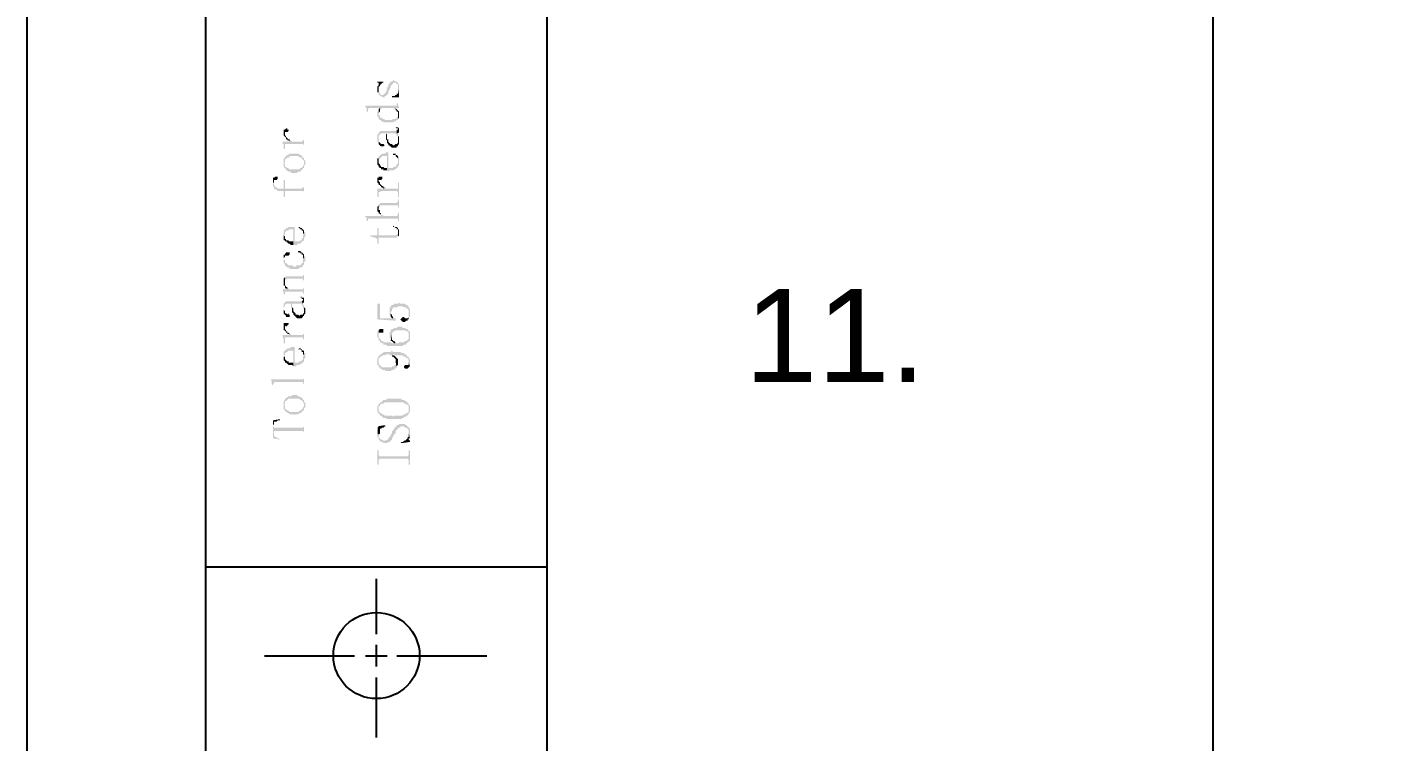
# Model space of a CAD drawing. Header units: inches. Extents: x 3613 to 8393, y -2205 to -794.
# Drawn here: x 7973.3 to 8023.9, y -1066.9 to -1040.1 of the extents above; entities that cross this region are included whole.
import ezdxf

# ---------------------------------------------------------------- set-up
doc = ezdxf.new("R2010")
doc.units = ezdxf.units.IN
doc.header["$MEASUREMENT"] = 0
doc.styles.get("Standard").update_dxf_attribs({"font": 'arial.ttf'})

msp = doc.modelspace()

# ---------------------------------------------------------------- hatches: boundary and pattern name
at = {"transparency": 33554559}
for points in [[(7986.446, -1042.125), (7986.446, -1042.17), (7986.491, -1042.17), (7986.491, -1042.577), (7986.491, -1042.396), (7986.491, -1042.306), (7986.536, -1042.306), (7986.536, -1042.261), (7986.582, -1042.215), (7986.582, -1042.215), (7986.627, -1042.17), (7986.672, -1042.17), (7986.672, -1042.125)], [(7986.446, -1042.396), (7986.446, -1042.531), (7986.491, -1042.531), (7986.491, -1042.577), (7986.491, -1042.215), (7986.491, -1042.261), (7986.446, -1042.306)], [(7986.491, -1042.577), (7986.491, -1042.622), (7986.536, -1042.622), (7986.536, -1042.667), (7986.582, -1042.667), (7986.627, -1042.712), (7986.717, -1042.712), (7986.717, -1042.667), (7986.762, -1042.667), (7986.807, -1042.622), (7986.807, -1042.622), (7986.852, -1042.577), (7986.852, -1042.486), (7986.898, -1042.441), (7986.898, -1042.396), (7986.943, -1042.351), (7986.943, -1042.261), (7986.988, -1042.261), (7986.988, -1042.215), (7987.033, -1042.215), (7987.033, -1042.17), (7987.123, -1042.17), (7987.168, -1042.215), (7987.213, -1042.215), (7987.213, -1042.261), (7987.213, -1042.396), (7987.259, -1042.622), (7987.259, -1042.577), (7987.259, -1042.486), (7987.259, -1042.306), (7987.259, -1042.215), (7987.213, -1042.215), (7987.213, -1042.17), (7987.213, -1042.17), (7987.168, -1042.125), (7987.123, -1042.125), (7987.078, -1042.08), (7987.033, -1042.08), (7986.988, -1042.125), (7986.943, -1042.125), (7986.898, -1042.17), (7986.898, -1042.215), (7986.852, -1042.215), (7986.852, -1042.306), (7986.807, -1042.351), (7986.807, -1042.441), (7986.762, -1042.486), (7986.762, -1042.531), (7986.717, -1042.577), (7986.717, -1042.577), (7986.672, -1042.622), (7986.582, -1042.622), (7986.536, -1042.577), (7986.536, -1042.531), (7986.491, -1042.531), (7986.491, -1042.396)], [(7986.988, -1042.667), (7986.988, -1042.712), (7987.259, -1042.712), (7987.259, -1042.667), (7987.259, -1042.622), (7987.259, -1042.622), (7987.213, -1042.396), (7987.213, -1042.486), (7987.213, -1042.577), (7987.168, -1042.577), (7987.168, -1042.622), (7987.123, -1042.622), (7987.078, -1042.667), (7987.033, -1042.667)], [(7985.995, -1043.028), (7985.995, -1043.073), (7986.04, -1043.118), (7986.04, -1043.254), (7986.085, -1043.254), (7986.085, -1043.163), (7986.085, -1043.163), (7986.13, -1043.118), (7986.536, -1043.118), (7986.536, -1043.163), (7986.582, -1043.163), (7986.627, -1043.118), (7987.033, -1043.118), (7987.078, -1043.163), (7987.123, -1043.163), (7987.123, -1043.118), (7987.259, -1043.118), (7987.259, -1043.073), (7987.213, -1043.028), (7987.213, -1042.938), (7987.168, -1042.938), (7987.168, -1042.983), (7987.168, -1043.028), (7987.123, -1043.028)], [(7986.446, -1043.344), (7986.446, -1043.434), (7986.491, -1043.479), (7986.491, -1043.524), (7986.536, -1043.569), (7986.582, -1043.569), (7986.582, -1043.615), (7986.627, -1043.615), (7986.672, -1043.66), (7987.033, -1043.66), (7987.078, -1043.615), (7987.123, -1043.615), (7987.168, -1043.569), (7987.213, -1043.569), (7987.213, -1043.344), (7987.213, -1043.434), (7987.168, -1043.479), (7987.168, -1043.479), (7987.123, -1043.524), (7987.033, -1043.524), (7986.988, -1043.569), (7986.717, -1043.569), (7986.717, -1043.524), (7986.627, -1043.524), (7986.627, -1043.479), (7986.536, -1043.479), (7986.536, -1043.389), (7986.491, -1043.389), (7986.491, -1043.208), (7986.491, -1043.254), (7986.446, -1043.254), (7986.446, -1043.299)], [(7986.491, -1043.208), (7986.491, -1043.344), (7986.491, -1043.299), (7986.536, -1043.254), (7986.536, -1043.208), (7986.536, -1043.118), (7986.536, -1043.118), (7986.491, -1043.163)], [(7987.123, -1043.163), (7987.123, -1043.208), (7987.168, -1043.208), (7987.168, -1043.254), (7987.213, -1043.254), (7987.213, -1043.524), (7987.259, -1043.479), (7987.259, -1043.344), (7987.259, -1043.299), (7987.259, -1043.254), (7987.213, -1043.208), (7987.213, -1043.208), (7987.168, -1043.163), (7987.168, -1043.163), (7987.123, -1043.118)], [(7982.926, -1044.066), (7982.926, -1044.156), (7982.926, -1044.156), (7982.971, -1044.201), (7982.971, -1044.066), (7982.971, -1044.021), (7983.061, -1044.021), (7983.106, -1043.976), (7983.106, -1043.931), (7983.061, -1043.931), (7983.061, -1043.885), (7983.016, -1043.885), (7982.971, -1043.931), (7982.926, -1043.931), (7982.926, -1044.021)], [(7987.078, -1043.84), (7987.123, -1043.84), (7987.168, -1043.885), (7987.213, -1043.885), (7987.213, -1044.066), (7987.259, -1044.021), (7987.259, -1043.931), (7987.259, -1043.885), (7987.213, -1043.84), (7987.123, -1043.84)], [(7987.168, -1043.976), (7987.168, -1044.066), (7987.213, -1044.066), (7987.213, -1043.931), (7987.168, -1043.931)], [(7982.881, -1044.382), (7982.881, -1044.472), (7982.926, -1044.472), (7982.926, -1044.562), (7982.926, -1044.653), (7982.971, -1044.653), (7982.971, -1044.517), (7982.971, -1044.472), (7983.648, -1044.472), (7983.693, -1044.517), (7983.693, -1044.653), (7983.693, -1044.156), (7983.693, -1044.292), (7983.693, -1044.292), (7983.648, -1044.337), (7983.648, -1044.337), (7983.603, -1044.382), (7983.242, -1044.382), (7983.197, -1044.337), (7983.152, -1044.337), (7983.152, -1044.382)], [(7982.971, -1044.201), (7982.971, -1044.201), (7983.016, -1044.246), (7983.016, -1044.292), (7983.061, -1044.292), (7983.061, -1044.337), (7983.106, -1044.337), (7983.152, -1044.382), (7983.152, -1044.292), (7983.106, -1044.292), (7983.061, -1044.246), (7983.061, -1044.246), (7983.016, -1044.201), (7983.016, -1044.156), (7982.971, -1044.156), (7982.971, -1044.066)], [(7986.446, -1044.246), (7986.446, -1044.292), (7986.446, -1044.382), (7986.491, -1044.427), (7986.491, -1044.472), (7986.491, -1044.246), (7986.491, -1044.156), (7986.536, -1044.111), (7986.536, -1044.111), (7986.582, -1044.066), (7986.762, -1044.066), (7986.762, -1044.292), (7986.762, -1044.066), (7987.123, -1044.066), (7987.168, -1044.111), (7987.168, -1044.156), (7987.168, -1044.156), (7987.213, -1044.201), (7987.213, -1044.246), (7987.213, -1044.337), (7987.213, -1044.156), (7987.213, -1044.111), (7987.168, -1044.066), (7987.168, -1043.976), (7986.536, -1043.976), (7986.536, -1044.021), (7986.491, -1044.021), (7986.491, -1044.111), (7986.446, -1044.111), (7986.446, -1044.201)], [(7986.491, -1044.472), (7986.491, -1044.472), (7986.536, -1044.517), (7986.536, -1044.517), (7986.582, -1044.562), (7986.672, -1044.562), (7986.717, -1044.517), (7986.672, -1044.472), (7986.582, -1044.472), (7986.536, -1044.427), (7986.536, -1044.427), (7986.491, -1044.382), (7986.491, -1044.246)], [(7986.762, -1044.292), (7986.807, -1044.337), (7986.807, -1044.427), (7986.807, -1044.427), (7986.852, -1044.472), (7986.852, -1044.517), (7986.898, -1044.517), (7986.898, -1044.562), (7986.943, -1044.562), (7986.988, -1044.607), (7987.168, -1044.607), (7987.168, -1044.562), (7987.213, -1044.562), (7987.213, -1044.517), (7987.259, -1044.472), (7987.259, -1044.337), (7987.259, -1044.246), (7987.259, -1044.201), (7987.259, -1044.201), (7987.213, -1044.156), (7987.213, -1044.427), (7987.213, -1044.427), (7987.168, -1044.472), (7987.123, -1044.472), (7987.078, -1044.517), (7987.033, -1044.517), (7986.988, -1044.472), (7986.943, -1044.472), (7986.898, -1044.427), (7986.898, -1044.427), (7986.852, -1044.382), (7986.852, -1044.292), (7986.807, -1044.292), (7986.807, -1044.111), (7986.762, -1044.066)], [(7982.926, -1045.014), (7982.926, -1045.194), (7982.926, -1045.194), (7982.971, -1045.149), (7982.971, -1045.104), (7982.971, -1045.059), (7983.016, -1045.014), (7983.061, -1045.014), (7983.061, -1044.969), (7983.152, -1044.969), (7983.152, -1044.923), (7983.468, -1044.923), (7983.513, -1044.969), (7983.603, -1044.969), (7983.603, -1045.014), (7983.603, -1045.014), (7983.648, -1045.059), (7983.648, -1045.059), (7983.693, -1045.104), (7983.693, -1045.375), (7983.693, -1045.284), (7983.738, -1045.239), (7983.738, -1045.149), (7983.738, -1045.104), (7983.693, -1045.059), (7983.693, -1045.014), (7983.693, -1045.014), (7983.648, -1044.969), (7983.648, -1044.969), (7983.603, -1044.923), (7983.603, -1044.878), (7983.513, -1044.878), (7983.513, -1044.833), (7983.106, -1044.833), (7983.106, -1044.878), (7983.061, -1044.878), (7983.016, -1044.923), (7983.016, -1044.923), (7982.971, -1044.969), (7982.971, -1044.969)], [(7986.491, -1045.014), (7986.491, -1045.104), (7986.491, -1045.059), (7986.491, -1045.059), (7986.536, -1045.014), (7986.536, -1045.014), (7986.582, -1044.969), (7986.582, -1044.969), (7986.627, -1044.923), (7986.807, -1044.923), (7986.807, -1045.465), (7986.852, -1045.51), (7986.852, -1045.51), (7986.898, -1045.465), (7987.078, -1045.465), (7987.078, -1045.42), (7987.123, -1045.42), (7987.168, -1045.375), (7987.168, -1045.375), (7987.213, -1045.33), (7987.213, -1045.284), (7987.259, -1045.284), (7987.259, -1045.104), (7987.259, -1045.014), (7987.259, -1044.969), (7987.213, -1044.923), (7987.213, -1045.104), (7987.213, -1045.194), (7987.213, -1045.194), (7987.168, -1045.239), (7987.168, -1045.284), (7987.123, -1045.284), (7987.123, -1045.33), (7987.033, -1045.33), (7987.033, -1045.375), (7986.852, -1045.375), (7986.852, -1044.788), (7986.762, -1044.788), (7986.717, -1044.833), (7986.627, -1044.833), (7986.582, -1044.878), (7986.536, -1044.878), (7986.536, -1044.923), (7986.491, -1044.923), (7986.491, -1044.969)], [(7987.033, -1044.833), (7987.033, -1044.878), (7987.123, -1044.878), (7987.123, -1044.923), (7987.168, -1044.969), (7987.168, -1044.969), (7987.213, -1045.014), (7987.213, -1045.104), (7987.213, -1044.923), (7987.213, -1044.923), (7987.168, -1044.878), (7987.123, -1044.878), (7987.123, -1044.833)], [(7982.926, -1045.194), (7982.926, -1045.33), (7982.926, -1045.33), (7982.971, -1045.375), (7982.971, -1045.375), (7983.016, -1045.42), (7983.016, -1045.465), (7983.061, -1045.465), (7983.106, -1045.51), (7983.197, -1045.51), (7983.197, -1045.555), (7983.422, -1045.555), (7983.468, -1045.51), (7983.558, -1045.51), (7983.558, -1045.465), (7983.603, -1045.465), (7983.603, -1045.42), (7983.648, -1045.42), (7983.648, -1045.375), (7983.693, -1045.375), (7983.693, -1045.194), (7983.693, -1045.239), (7983.648, -1045.284), (7983.648, -1045.33), (7983.603, -1045.33), (7983.603, -1045.375), (7983.558, -1045.375), (7983.513, -1045.42), (7983.106, -1045.42), (7983.106, -1045.375), (7983.061, -1045.375), (7983.016, -1045.33), (7982.971, -1045.33), (7982.971, -1045.194), (7982.926, -1045.194), (7982.926, -1045.014), (7982.926, -1045.059), (7982.926, -1045.149)], [(7986.446, -1045.149), (7986.446, -1045.239), (7986.491, -1045.284), (7986.491, -1045.33), (7986.536, -1045.375), (7986.582, -1045.375), (7986.582, -1045.42), (7986.672, -1045.42), (7986.672, -1045.465), (7986.807, -1045.465), (7986.807, -1045.375), (7986.717, -1045.375), (7986.672, -1045.33), (7986.582, -1045.33), (7986.582, -1045.284), (7986.536, -1045.284), (7986.536, -1045.239), (7986.536, -1045.239), (7986.491, -1045.194), (7986.491, -1045.014), (7986.446, -1045.014), (7986.446, -1045.104)], [(7982.52, -1045.736), (7982.52, -1045.916), (7982.565, -1045.916), (7982.565, -1045.826), (7982.655, -1045.826), (7982.7, -1045.781), (7982.7, -1045.691), (7982.61, -1045.691), (7982.565, -1045.736)], [(7982.52, -1045.916), (7982.52, -1046.052), (7982.52, -1046.052), (7982.565, -1046.097), (7982.565, -1046.142), (7982.61, -1046.142), (7982.61, -1046.187), (7982.655, -1046.187), (7982.7, -1046.232), (7982.926, -1046.232), (7982.926, -1046.458), (7982.971, -1046.458), (7982.971, -1046.232), (7983.648, -1046.232), (7983.693, -1046.277), (7983.693, -1046.413), (7983.693, -1045.871), (7983.693, -1046.097), (7983.648, -1046.097), (7983.603, -1046.142), (7982.971, -1046.142), (7982.971, -1045.826), (7982.926, -1045.826), (7982.926, -1046.142), (7982.7, -1046.142), (7982.655, -1046.097), (7982.61, -1046.097), (7982.61, -1046.052), (7982.565, -1046.052), (7982.565, -1045.961), (7982.52, -1045.916), (7982.52, -1045.736), (7982.52, -1045.826), (7982.52, -1045.871)], [(7986.446, -1045.826), (7986.446, -1045.916), (7986.446, -1045.916), (7986.491, -1045.961), (7986.491, -1046.007), (7986.491, -1045.826), (7986.582, -1045.826), (7986.627, -1045.781), (7986.627, -1045.736), (7986.627, -1045.691), (7986.491, -1045.691), (7986.491, -1045.736), (7986.446, -1045.736), (7986.446, -1045.781)], [(7986.446, -1046.142), (7986.446, -1046.187), (7986.446, -1046.277), (7986.446, -1046.458), (7986.491, -1046.458), (7986.491, -1046.277), (7986.536, -1046.277), (7986.582, -1046.232), (7987.168, -1046.232), (7987.213, -1046.277), (7987.213, -1046.458), (7987.259, -1046.458), (7987.259, -1045.916), (7987.213, -1045.916), (7987.213, -1046.097), (7987.213, -1046.142), (7986.762, -1046.142), (7986.717, -1046.097), (7986.672, -1046.142)], [(7986.491, -1046.007), (7986.536, -1046.007), (7986.536, -1046.052), (7986.582, -1046.052), (7986.582, -1046.097), (7986.627, -1046.097), (7986.672, -1046.142), (7986.672, -1046.142), (7986.717, -1046.097), (7986.672, -1046.097), (7986.672, -1046.052), (7986.627, -1046.052), (7986.582, -1046.007), (7986.582, -1046.007), (7986.536, -1045.961), (7986.536, -1045.916), (7986.491, -1045.871), (7986.491, -1045.871)], [(7986.446, -1046.909), (7986.446, -1046.999), (7986.491, -1047.045), (7986.491, -1047.09), (7986.536, -1047.09), (7986.582, -1047.135), (7986.582, -1047.18), (7986.582, -1047.09), (7986.536, -1047.045), (7986.536, -1046.954), (7986.491, -1046.954), (7986.491, -1046.729), (7986.491, -1046.774), (7986.446, -1046.819), (7986.446, -1046.864)], [(7986.491, -1046.729), (7986.491, -1046.909), (7986.491, -1046.864), (7986.536, -1046.819), (7986.536, -1046.774), (7987.213, -1046.774), (7987.213, -1046.864), (7987.259, -1046.864), (7987.259, -1046.548), (7987.213, -1046.548), (7987.213, -1046.638), (7987.213, -1046.638), (7987.168, -1046.684), (7986.536, -1046.684), (7986.536, -1046.729)], [(7985.995, -1047.18), (7985.995, -1047.225), (7986.04, -1047.225), (7986.04, -1047.27), (7986.04, -1047.361), (7986.085, -1047.361), (7986.085, -1047.315), (7986.085, -1047.27), (7987.213, -1047.27), (7987.213, -1047.361), (7987.259, -1047.361), (7987.259, -1047.045), (7987.213, -1047.045), (7987.213, -1047.135), (7987.213, -1047.135), (7987.168, -1047.18), (7986.672, -1047.18), (7986.627, -1047.135), (7986.582, -1047.135), (7986.582, -1047.18)], [(7982.926, -1047.767), (7982.926, -1047.902), (7982.926, -1047.902), (7982.971, -1047.857), (7982.971, -1047.767), (7983.016, -1047.767), (7983.016, -1047.722), (7983.106, -1047.722), (7983.106, -1047.676), (7983.287, -1047.676), (7983.287, -1048.263), (7983.422, -1048.263), (7983.468, -1048.218), (7983.558, -1048.218), (7983.558, -1048.173), (7983.603, -1048.173), (7983.603, -1048.128), (7983.648, -1048.128), (7983.693, -1048.083), (7983.693, -1048.038), (7983.693, -1047.992), (7983.738, -1047.947), (7983.738, -1047.902), (7983.738, -1047.812), (7983.738, -1047.812), (7983.693, -1047.767), (7983.693, -1047.722), (7983.693, -1047.857), (7983.693, -1047.857), (7983.648, -1047.902), (7983.648, -1047.992), (7983.648, -1047.992), (7983.603, -1048.038), (7983.603, -1048.083), (7983.558, -1048.083), (7983.513, -1048.128), (7983.332, -1048.128), (7983.332, -1047.586), (7983.106, -1047.586), (7983.061, -1047.631), (7983.016, -1047.631), (7983.016, -1047.676), (7982.971, -1047.676), (7982.926, -1047.722)], [(7982.926, -1047.902), (7982.926, -1047.947), (7982.926, -1048.083), (7982.971, -1048.083), (7982.971, -1048.128), (7983.016, -1048.128), (7983.061, -1048.173), (7983.061, -1048.173), (7983.106, -1048.218), (7983.152, -1048.218), (7983.197, -1048.263), (7983.287, -1048.263), (7983.287, -1048.128), (7983.106, -1048.128), (7983.106, -1048.083), (7983.016, -1048.083), (7983.016, -1048.038), (7982.971, -1048.038), (7982.971, -1047.947), (7982.971, -1047.947), (7982.926, -1047.902), (7982.926, -1047.767), (7982.926, -1047.812), (7982.926, -1047.857)], [(7983.468, -1047.631), (7983.513, -1047.631), (7983.558, -1047.676), (7983.603, -1047.676), (7983.603, -1047.722), (7983.648, -1047.722), (7983.648, -1047.812), (7983.648, -1047.812), (7983.693, -1047.857), (7983.693, -1047.722), (7983.648, -1047.676), (7983.603, -1047.631), (7983.558, -1047.631), (7983.513, -1047.586), (7983.513, -1047.586)], [(7986.175, -1047.902), (7986.175, -1047.947), (7986.266, -1047.947), (7986.311, -1047.992), (7986.401, -1047.992), (7986.401, -1048.038), (7986.446, -1048.038), (7986.446, -1048.218), (7986.491, -1048.218), (7986.491, -1047.992), (7987.168, -1047.992), (7987.168, -1047.947), (7987.213, -1047.947), (7987.213, -1047.767), (7987.213, -1047.857), (7987.168, -1047.857), (7987.168, -1047.902), (7986.491, -1047.902), (7986.491, -1047.631), (7986.446, -1047.631), (7986.446, -1047.902)], [(7987.033, -1047.586), (7987.078, -1047.586), (7987.123, -1047.631), (7987.168, -1047.631), (7987.168, -1047.676), (7987.213, -1047.676), (7987.213, -1047.947), (7987.259, -1047.902), (7987.259, -1047.812), (7987.259, -1047.767), (7987.259, -1047.676), (7987.213, -1047.676), (7987.213, -1047.631), (7987.213, -1047.631), (7987.168, -1047.586), (7987.078, -1047.586), (7987.033, -1047.541)], [(7983.468, -1048.534), (7983.513, -1048.534), (7983.558, -1048.579), (7983.603, -1048.579), (7983.603, -1048.624), (7983.648, -1048.624), (7983.648, -1048.76), (7983.693, -1048.76), (7983.693, -1048.624), (7983.648, -1048.579), (7983.648, -1048.579), (7983.603, -1048.534), (7983.558, -1048.534), (7983.558, -1048.489), (7983.468, -1048.489)], [(7982.926, -1048.805), (7982.926, -1048.94), (7982.926, -1048.76), (7982.971, -1048.715), (7982.971, -1048.669), (7983.106, -1048.669), (7983.152, -1048.624), (7983.152, -1048.579), (7983.152, -1048.534), (7983.016, -1048.534), (7983.016, -1048.579), (7982.971, -1048.579), (7982.971, -1048.624), (7982.926, -1048.624), (7982.926, -1048.76)], [(7982.926, -1048.94), (7982.971, -1048.985), (7982.971, -1049.03), (7982.971, -1049.03), (7983.016, -1049.076), (7983.061, -1049.076), (7983.061, -1049.121), (7983.152, -1049.121), (7983.152, -1049.166), (7983.468, -1049.166), (7983.513, -1049.121), (7983.558, -1049.121), (7983.603, -1049.076), (7983.648, -1049.076), (7983.648, -1049.03), (7983.693, -1048.985), (7983.693, -1048.895), (7983.738, -1048.895), (7983.738, -1048.76), (7983.738, -1048.715), (7983.693, -1048.669), (7983.693, -1048.624), (7983.693, -1048.76), (7983.693, -1048.76), (7983.648, -1048.805), (7983.648, -1048.94), (7983.603, -1048.94), (7983.603, -1048.985), (7983.558, -1048.985), (7983.558, -1049.03), (7983.422, -1049.03), (7983.377, -1049.076), (7983.287, -1049.076), (7983.242, -1049.03), (7983.106, -1049.03), (7983.061, -1048.985), (7983.061, -1048.985), (7983.016, -1048.94), (7982.971, -1048.94), (7982.971, -1048.85), (7982.971, -1048.85), (7982.926, -1048.805)], [(7982.926, -1049.662), (7982.926, -1049.753), (7982.926, -1049.798), (7982.971, -1049.798), (7982.971, -1049.888), (7983.016, -1049.888), (7983.061, -1049.933), (7983.061, -1049.843), (7983.016, -1049.843), (7983.016, -1049.798), (7982.971, -1049.798), (7982.971, -1049.482), (7982.926, -1049.527), (7982.926, -1049.572), (7982.926, -1049.617)], [(7982.971, -1049.482), (7982.971, -1049.662), (7982.971, -1049.572), (7983.016, -1049.572), (7983.061, -1049.527), (7983.648, -1049.527), (7983.648, -1049.572), (7983.693, -1049.617), (7983.693, -1049.346), (7983.693, -1049.391), (7983.648, -1049.391), (7983.648, -1049.437), (7983.016, -1049.437), (7982.971, -1049.482)], [(7982.881, -1049.933), (7982.881, -1049.978), (7982.926, -1050.023), (7982.926, -1050.114), (7982.971, -1050.114), (7982.971, -1050.023), (7983.648, -1050.023), (7983.648, -1050.068), (7983.693, -1050.114), (7983.693, -1049.843), (7983.693, -1049.888), (7983.648, -1049.888), (7983.648, -1049.933), (7983.106, -1049.933), (7983.106, -1049.888), (7983.061, -1049.888), (7983.061, -1049.933)], [(7982.926, -1050.655), (7982.926, -1050.7), (7982.926, -1050.836), (7982.926, -1050.61), (7982.971, -1050.565), (7982.971, -1050.52), (7982.971, -1050.52), (7983.016, -1050.475), (7983.197, -1050.475), (7983.197, -1050.61), (7983.242, -1050.655), (7983.242, -1050.7), (7983.242, -1050.475), (7983.603, -1050.475), (7983.603, -1050.52), (7983.648, -1050.565), (7983.648, -1050.655), (7983.693, -1050.655), (7983.693, -1050.745), (7983.693, -1050.52), (7983.648, -1050.52), (7983.648, -1050.475), (7983.603, -1050.384), (7983.016, -1050.384), (7982.971, -1050.43), (7982.971, -1050.43), (7982.926, -1050.475), (7982.926, -1050.52), (7982.926, -1050.61)], [(7983.242, -1050.7), (7983.242, -1050.791), (7983.287, -1050.836), (7983.287, -1050.881), (7983.287, -1050.881), (7983.332, -1050.926), (7983.332, -1050.926), (7983.377, -1050.971), (7983.377, -1050.971), (7983.422, -1051.016), (7983.603, -1051.016), (7983.648, -1050.971), (7983.648, -1050.926), (7983.693, -1050.926), (7983.693, -1050.881), (7983.693, -1050.881), (7983.738, -1050.836), (7983.738, -1050.745), (7983.738, -1050.655), (7983.693, -1050.61), (7983.693, -1050.565), (7983.693, -1050.836), (7983.648, -1050.836), (7983.648, -1050.881), (7983.558, -1050.881), (7983.513, -1050.926), (7983.468, -1050.881), (7983.377, -1050.881), (7983.377, -1050.836), (7983.332, -1050.791), (7983.332, -1050.791), (7983.287, -1050.745), (7983.287, -1050.7), (7983.287, -1050.655), (7983.242, -1050.61), (7983.242, -1050.475)], [(7983.558, -1050.204), (7983.558, -1050.249), (7983.603, -1050.249), (7983.603, -1050.294), (7983.648, -1050.294), (7983.648, -1050.43), (7983.693, -1050.43), (7983.693, -1050.294), (7983.693, -1050.249), (7983.603, -1050.249), (7983.603, -1050.204)], [(7983.603, -1050.384), (7983.648, -1050.475), (7983.648, -1050.339), (7983.648, -1050.339)], [(7986.446, -1050.475), (7986.446, -1051.061), (7987.123, -1051.107), (7987.123, -1051.016), (7987.078, -1051.016), (7987.033, -1050.971), (7987.033, -1051.016), (7986.536, -1051.016), (7986.536, -1050.475)], [(7986.898, -1050.745), (7986.898, -1050.881), (7986.898, -1050.881), (7986.943, -1050.926), (7986.943, -1050.971), (7986.943, -1050.791), (7986.943, -1050.791), (7986.988, -1050.745), (7986.988, -1050.655), (7987.033, -1050.655), (7987.033, -1050.61), (7987.168, -1050.61), (7987.213, -1050.565), (7987.394, -1050.565), (7987.439, -1050.61), (7987.529, -1050.61), (7987.529, -1050.655), (7987.575, -1050.655), (7987.62, -1050.7), (7987.62, -1050.971), (7987.665, -1050.971), (7987.665, -1050.836), (7987.665, -1050.655), (7987.665, -1050.655), (7987.62, -1050.61), (7987.62, -1050.565), (7987.575, -1050.565), (7987.575, -1050.52), (7987.529, -1050.52), (7987.484, -1050.475), (7987.304, -1050.475), (7987.259, -1050.43), (7987.259, -1050.43), (7987.213, -1050.475), (7987.078, -1050.475), (7987.033, -1050.52), (7986.988, -1050.52), (7986.943, -1050.565), (7986.943, -1050.61), (7986.898, -1050.61), (7986.898, -1050.7), (7986.898, -1050.7)], [(7982.926, -1050.836), (7982.971, -1050.881), (7982.971, -1050.881), (7983.016, -1050.926), (7983.016, -1050.971), (7983.152, -1050.971), (7983.152, -1050.881), (7983.106, -1050.881), (7983.106, -1050.836), (7983.061, -1050.881), (7983.061, -1050.881), (7983.016, -1050.836), (7982.971, -1050.836), (7982.971, -1050.791), (7982.971, -1050.745), (7982.926, -1050.7), (7982.926, -1050.655)], [(7986.943, -1050.971), (7986.943, -1050.971), (7986.988, -1051.016), (7987.033, -1051.016), (7987.033, -1050.971), (7987.033, -1050.971), (7986.988, -1050.926), (7986.988, -1050.881), (7986.988, -1050.881), (7986.943, -1050.836), (7986.943, -1050.791)], [(7987.304, -1051.061), (7987.304, -1051.061), (7987.349, -1051.107), (7987.349, -1051.107), (7987.394, -1051.152), (7987.484, -1051.152), (7987.529, -1051.107), (7987.575, -1051.107), (7987.575, -1051.061), (7987.62, -1051.061), (7987.62, -1050.836), (7987.62, -1050.971), (7987.62, -1050.971), (7987.575, -1051.016), (7987.484, -1051.016), (7987.439, -1050.971), (7987.394, -1050.971), (7987.349, -1051.016), (7987.349, -1051.016)], [(7982.881, -1051.648), (7982.881, -1051.738), (7982.926, -1051.783), (7982.926, -1051.874), (7982.926, -1051.964), (7982.971, -1051.964), (7982.971, -1051.738), (7983.648, -1051.738), (7983.648, -1051.783), (7983.693, -1051.829), (7983.693, -1051.964), (7983.693, -1051.422), (7983.693, -1051.603), (7983.648, -1051.603), (7983.648, -1051.648), (7983.197, -1051.648), (7983.152, -1051.603), (7983.152, -1051.648)], [(7982.926, -1051.332), (7982.926, -1051.468), (7982.971, -1051.468), (7982.971, -1051.332), (7982.971, -1051.332), (7983.016, -1051.287), (7983.016, -1051.332), (7983.061, -1051.287), (7983.061, -1051.287), (7983.106, -1051.242), (7983.106, -1051.197), (7982.926, -1051.197), (7982.926, -1051.287)], [(7982.971, -1051.468), (7982.971, -1051.513), (7983.016, -1051.513), (7983.016, -1051.558), (7983.061, -1051.558), (7983.061, -1051.603), (7983.106, -1051.603), (7983.152, -1051.648), (7983.152, -1051.603), (7983.152, -1051.603), (7983.106, -1051.558), (7983.061, -1051.558), (7983.061, -1051.513), (7983.016, -1051.513), (7983.016, -1051.468), (7983.016, -1051.468), (7982.971, -1051.422), (7982.971, -1051.377), (7982.971, -1051.377)], [(7986.446, -1051.648), (7986.446, -1051.738), (7986.446, -1051.738), (7986.491, -1051.783), (7986.491, -1051.829), (7986.491, -1051.829), (7986.536, -1051.874), (7986.536, -1051.919), (7986.582, -1051.919), (7986.627, -1051.964), (7986.672, -1051.964), (7986.672, -1052.009), (7986.762, -1052.009), (7986.807, -1052.054), (7987.394, -1052.054), (7987.439, -1052.009), (7987.529, -1052.009), (7987.529, -1051.964), (7987.529, -1051.964), (7987.575, -1051.919), (7987.62, -1051.919), (7987.62, -1051.874), (7987.665, -1051.874), (7987.62, -1051.693), (7987.62, -1051.783), (7987.62, -1051.783), (7987.575, -1051.829), (7987.575, -1051.829), (7987.529, -1051.874), (7987.484, -1051.874), (7987.439, -1051.919), (7987.259, -1051.919), (7987.213, -1051.964), (7987.168, -1051.964), (7987.123, -1051.919), (7987.123, -1051.919), (7987.078, -1051.964), (7986.988, -1051.964), (7986.943, -1051.919), (7986.672, -1051.919), (7986.672, -1051.874), (7986.582, -1051.874), (7986.582, -1051.829), (7986.536, -1051.783), (7986.536, -1051.783), (7986.491, -1051.738), (7986.491, -1051.693), (7986.491, -1051.513), (7986.446, -1051.513), (7986.446, -1051.603)], [(7986.491, -1051.513), (7986.491, -1051.648), (7986.491, -1051.558), (7986.672, -1051.558), (7986.672, -1051.468), (7986.672, -1051.422), (7986.536, -1051.422), (7986.491, -1051.468)], [(7986.898, -1051.648), (7986.898, -1051.738), (7986.898, -1051.738), (7986.943, -1051.783), (7986.943, -1051.829), (7986.943, -1051.874), (7986.988, -1051.648), (7986.988, -1051.558), (7987.033, -1051.558), (7987.033, -1051.513), (7987.078, -1051.513), (7987.123, -1051.468), (7987.484, -1051.468), (7987.529, -1051.513), (7987.575, -1051.513), (7987.62, -1051.558), (7987.62, -1051.693), (7987.665, -1051.874), (7987.665, -1051.783), (7987.665, -1051.648), (7987.665, -1051.513), (7987.62, -1051.513), (7987.62, -1051.468), (7987.575, -1051.468), (7987.575, -1051.422), (7987.529, -1051.422), (7987.484, -1051.377), (7987.394, -1051.377), (7987.349, -1051.332), (7987.213, -1051.332), (7987.168, -1051.377), (7987.078, -1051.377), (7987.033, -1051.422), (7986.988, -1051.422), (7986.943, -1051.468), (7986.943, -1051.513), (7986.943, -1051.513), (7986.898, -1051.558)], [(7986.943, -1051.874), (7986.988, -1051.874), (7987.033, -1051.919), (7987.033, -1051.919), (7987.078, -1051.964), (7987.123, -1051.919), (7987.078, -1051.874), (7987.033, -1051.874), (7987.033, -1051.829), (7986.988, -1051.829), (7986.988, -1051.783), (7986.988, -1051.648)], [(7982.926, -1052.325), (7982.926, -1052.46), (7982.926, -1052.415), (7982.971, -1052.415), (7982.971, -1052.325), (7983.016, -1052.325), (7983.016, -1052.28), (7983.061, -1052.28), (7983.106, -1052.235), (7983.287, -1052.235), (7983.287, -1052.822), (7983.377, -1052.822), (7983.422, -1052.776), (7983.513, -1052.776), (7983.558, -1052.731), (7983.603, -1052.731), (7983.603, -1052.686), (7983.648, -1052.686), (7983.693, -1052.641), (7983.693, -1052.596), (7983.693, -1052.551), (7983.738, -1052.506), (7983.738, -1052.415), (7983.738, -1052.325), (7983.693, -1052.325), (7983.693, -1052.235), (7983.693, -1052.415), (7983.693, -1052.415), (7983.648, -1052.46), (7983.648, -1052.551), (7983.648, -1052.551), (7983.603, -1052.596), (7983.603, -1052.596), (7983.558, -1052.641), (7983.513, -1052.641), (7983.468, -1052.686), (7983.332, -1052.686), (7983.332, -1052.099), (7983.197, -1052.099), (7983.152, -1052.145), (7983.061, -1052.145), (7983.061, -1052.19), (7983.016, -1052.19), (7982.971, -1052.235), (7982.971, -1052.235), (7982.926, -1052.28)], [(7982.926, -1052.46), (7982.926, -1052.596), (7982.926, -1052.596), (7982.971, -1052.641), (7982.971, -1052.686), (7983.016, -1052.686), (7983.061, -1052.731), (7983.061, -1052.731), (7983.106, -1052.776), (7983.242, -1052.776), (7983.287, -1052.822), (7983.287, -1052.686), (7983.106, -1052.686), (7983.106, -1052.641), (7983.061, -1052.641), (7983.016, -1052.596), (7983.016, -1052.596), (7982.971, -1052.551), (7982.971, -1052.46), (7982.926, -1052.46), (7982.926, -1052.325), (7982.926, -1052.415)], [(7983.468, -1052.19), (7983.558, -1052.19), (7983.603, -1052.235), (7983.603, -1052.28), (7983.648, -1052.28), (7983.648, -1052.325), (7983.648, -1052.37), (7983.693, -1052.415), (7983.693, -1052.235), (7983.648, -1052.235), (7983.603, -1052.19), (7983.603, -1052.19), (7983.558, -1052.145), (7983.513, -1052.145)], [(7986.446, -1052.641), (7986.446, -1052.776), (7986.491, -1052.776), (7986.491, -1052.867), (7986.536, -1052.867), (7986.536, -1052.912), (7986.582, -1052.912), (7986.627, -1052.957), (7986.717, -1052.957), (7986.762, -1053.002), (7986.943, -1053.002), (7986.988, -1052.957), (7987.078, -1052.957), (7987.078, -1052.912), (7987.123, -1052.912), (7987.168, -1052.867), (7987.123, -1052.641), (7987.123, -1052.686), (7987.123, -1052.776), (7987.078, -1052.776), (7987.078, -1052.822), (7986.988, -1052.822), (7986.988, -1052.867), (7986.627, -1052.867), (7986.582, -1052.822), (7986.582, -1052.822), (7986.536, -1052.776), (7986.536, -1052.776), (7986.491, -1052.731), (7986.491, -1052.46), (7986.446, -1052.506), (7986.446, -1052.596)], [(7986.491, -1052.46), (7986.491, -1052.641), (7986.491, -1052.596), (7986.491, -1052.506), (7986.536, -1052.506), (7986.536, -1052.46), (7986.582, -1052.46), (7986.627, -1052.415), (7986.717, -1052.415), (7986.762, -1052.37), (7986.898, -1052.37), (7986.943, -1052.415), (7986.988, -1052.415), (7986.988, -1052.46), (7987.033, -1052.37), (7987.078, -1052.37), (7987.123, -1052.415), (7987.394, -1052.415), (7987.439, -1052.46), (7987.484, -1052.46), (7987.529, -1052.506), (7987.575, -1052.506), (7987.575, -1052.551), (7987.62, -1052.551), (7987.62, -1052.686), (7987.62, -1052.686), (7987.665, -1052.822), (7987.665, -1052.686), (7987.665, -1052.596), (7987.665, -1052.551), (7987.62, -1052.506), (7987.62, -1052.46), (7987.575, -1052.46), (7987.529, -1052.415), (7987.529, -1052.37), (7987.439, -1052.37), (7987.439, -1052.325), (7987.349, -1052.325), (7987.304, -1052.28), (7987.033, -1052.28), (7986.988, -1052.235), (7986.943, -1052.28), (7986.672, -1052.28), (7986.672, -1052.325), (7986.627, -1052.325), (7986.582, -1052.37), (7986.536, -1052.37), (7986.536, -1052.415), (7986.491, -1052.415)], [(7986.988, -1052.46), (7987.033, -1052.46), (7987.078, -1052.506), (7987.123, -1052.551), (7987.123, -1052.641), (7987.123, -1052.641), (7987.168, -1052.867), (7987.168, -1052.822), (7987.168, -1052.822), (7987.213, -1052.776), (7987.213, -1052.731), (7987.213, -1052.641), (7987.213, -1052.551), (7987.168, -1052.506), (7987.168, -1052.506), (7987.123, -1052.46), (7987.123, -1052.46), (7987.078, -1052.415), (7987.033, -1052.415), (7987.033, -1052.37)], [(7987.439, -1052.867), (7987.439, -1052.867), (7987.484, -1052.912), (7987.575, -1052.912), (7987.62, -1052.867), (7987.62, -1052.867), (7987.665, -1052.822), (7987.62, -1052.686), (7987.62, -1052.776), (7987.484, -1052.776), (7987.439, -1052.822)], [(7982.429, -1053.318), (7982.429, -1053.318), (7982.475, -1053.363), (7982.475, -1053.453), (7982.475, -1053.499), (7982.52, -1053.544), (7982.52, -1053.634), (7982.52, -1053.499), (7982.565, -1053.453), (7982.565, -1053.408), (7983.648, -1053.408), (7983.648, -1053.453), (7983.648, -1053.453), (7983.693, -1053.499), (7983.693, -1053.634), (7983.693, -1053.092), (7983.693, -1053.273), (7983.693, -1053.273), (7983.648, -1053.318), (7983.603, -1053.318)], [(7982.926, -1054.13), (7982.926, -1054.266), (7982.971, -1054.266), (7982.971, -1054.13), (7983.016, -1054.13), (7983.061, -1054.085), (7983.061, -1054.085), (7983.106, -1054.04), (7983.513, -1054.04), (7983.558, -1054.085), (7983.603, -1054.085), (7983.603, -1054.13), (7983.648, -1054.13), (7983.648, -1054.176), (7983.693, -1054.221), (7983.693, -1054.266), (7983.693, -1054.446), (7983.693, -1054.401), (7983.693, -1054.401), (7983.738, -1054.356), (7983.738, -1054.266), (7983.738, -1054.176), (7983.693, -1054.176), (7983.693, -1054.085), (7983.648, -1054.085), (7983.648, -1054.04), (7983.603, -1053.995), (7983.558, -1053.995), (7983.513, -1053.95), (7983.468, -1053.95), (7983.422, -1053.905), (7983.242, -1053.905), (7983.197, -1053.95), (7983.106, -1053.95), (7983.061, -1053.995), (7983.016, -1053.995), (7983.016, -1054.04), (7982.971, -1054.04), (7982.971, -1054.085)], [(7986.491, -1054.266), (7986.491, -1054.446), (7986.491, -1054.401), (7986.491, -1054.311), (7986.536, -1054.311), (7986.536, -1054.266), (7986.582, -1054.266), (7986.582, -1054.221), (7986.672, -1054.221), (7986.717, -1054.176), (7987.439, -1054.176), (7987.439, -1054.221), (7987.529, -1054.221), (7987.529, -1054.266), (7987.575, -1054.266), (7987.62, -1054.311), (7987.62, -1054.446), (7987.62, -1054.221), (7987.62, -1054.221), (7987.575, -1054.176), (7987.529, -1054.176), (7987.529, -1054.13), (7987.484, -1054.13), (7987.439, -1054.085), (7987.349, -1054.085), (7987.349, -1054.04), (7986.807, -1054.04), (7986.762, -1054.085), (7986.672, -1054.085), (7986.627, -1054.13), (7986.627, -1054.13), (7986.582, -1054.176), (7986.536, -1054.176), (7986.536, -1054.221), (7986.491, -1054.221)], [(7982.926, -1054.266), (7982.926, -1054.356), (7982.926, -1054.446), (7982.971, -1054.446), (7982.971, -1054.491), (7983.016, -1054.537), (7983.061, -1054.537), (7983.061, -1054.582), (7983.106, -1054.582), (7983.152, -1054.627), (7983.287, -1054.627), (7983.332, -1054.672), (7983.332, -1054.627), (7983.468, -1054.627), (7983.513, -1054.582), (7983.558, -1054.582), (7983.603, -1054.537), (7983.603, -1054.537), (7983.648, -1054.491), (7983.648, -1054.491), (7983.693, -1054.446), (7983.693, -1054.266), (7983.693, -1054.356), (7983.648, -1054.356), (7983.648, -1054.401), (7983.603, -1054.446), (7983.603, -1054.446), (7983.558, -1054.491), (7983.513, -1054.491), (7983.468, -1054.537), (7983.152, -1054.537), (7983.106, -1054.491), (7983.061, -1054.491), (7983.061, -1054.446), (7983.016, -1054.446), (7982.971, -1054.401), (7982.971, -1054.356), (7982.971, -1054.311), (7982.926, -1054.266), (7982.926, -1054.13), (7982.926, -1054.221), (7982.926, -1054.221)], [(7986.446, -1054.446), (7986.446, -1054.537), (7986.446, -1054.537), (7986.491, -1054.582), (7986.491, -1054.627), (7986.536, -1054.627), (7986.536, -1054.672), (7986.582, -1054.672), (7986.627, -1054.717), (7986.627, -1054.717), (7986.672, -1054.762), (7986.762, -1054.762), (7986.807, -1054.807), (7987.349, -1054.807), (7987.349, -1054.762), (7987.439, -1054.762), (7987.439, -1054.717), (7987.529, -1054.717), (7987.529, -1054.672), (7987.575, -1054.672), (7987.575, -1054.627), (7987.62, -1054.627), (7987.62, -1054.582), (7987.665, -1054.537), (7987.665, -1054.446), (7987.665, -1054.311), (7987.665, -1054.311), (7987.62, -1054.266), (7987.62, -1054.446), (7987.62, -1054.537), (7987.575, -1054.537), (7987.575, -1054.582), (7987.529, -1054.582), (7987.484, -1054.627), (7987.439, -1054.627), (7987.394, -1054.672), (7987.078, -1054.672), (7987.033, -1054.717), (7987.033, -1054.717), (7986.988, -1054.672), (7986.717, -1054.672), (7986.672, -1054.627), (7986.627, -1054.627), (7986.582, -1054.582), (7986.536, -1054.582), (7986.536, -1054.537), (7986.491, -1054.537), (7986.491, -1054.446), (7986.491, -1054.266), (7986.446, -1054.311), (7986.446, -1054.401)], [(7982.52, -1054.852), (7982.52, -1055.033), (7982.52, -1055.033), (7982.565, -1054.988), (7982.565, -1054.898), (7982.655, -1054.898), (7982.7, -1054.852), (7982.791, -1054.852), (7982.791, -1054.807)], [(7982.52, -1054.852), (7982.52, -1055.529), (7982.791, -1055.575), (7982.791, -1055.575), (7982.745, -1055.529), (7982.655, -1055.529), (7982.655, -1055.484), (7982.61, -1055.484), (7982.565, -1055.439), (7982.565, -1055.349), (7982.52, -1055.304), (7982.52, -1055.033)], [(7982.52, -1055.033), (7982.52, -1055.304), (7982.565, -1055.304), (7982.565, -1055.259), (7983.648, -1055.259), (7983.693, -1055.304), (7983.693, -1055.394), (7983.693, -1055.033), (7983.693, -1055.078), (7983.693, -1055.078), (7983.648, -1055.123), (7982.565, -1055.123)], [(7986.446, -1055.349), (7986.446, -1055.484), (7986.446, -1055.484), (7986.491, -1055.529), (7986.491, -1055.575), (7986.491, -1055.575), (7986.536, -1055.62), (7986.536, -1055.62), (7986.582, -1055.665), (7986.627, -1055.665), (7986.672, -1055.71), (7986.807, -1055.71), (7986.852, -1055.665), (7986.898, -1055.665), (7986.943, -1055.62), (7986.943, -1055.62), (7986.988, -1055.575), (7986.988, -1055.529), (7987.033, -1055.484), (7987.033, -1055.439), (7987.078, -1055.394), (7987.078, -1055.349), (7987.123, -1055.349), (7987.123, -1055.259), (7987.168, -1055.214), (7987.168, -1055.214), (7987.213, -1055.168), (7987.213, -1055.168), (7987.259, -1055.123), (7987.304, -1055.123), (7987.304, -1055.078), (7987.439, -1055.078), (7987.484, -1055.123), (7987.529, -1055.123), (7987.575, -1055.168), (7987.575, -1055.168), (7987.62, -1055.214), (7987.62, -1055.349), (7987.665, -1055.529), (7987.665, -1055.394), (7987.665, -1055.349), (7987.665, -1055.168), (7987.665, -1055.168), (7987.62, -1055.123), (7987.62, -1055.123), (7987.575, -1055.078), (7987.575, -1055.078), (7987.529, -1055.033), (7987.484, -1055.033), (7987.484, -1054.988), (7987.259, -1054.988), (7987.259, -1055.033), (7987.168, -1055.033), (7987.168, -1055.078), (7987.123, -1055.078), (7987.123, -1055.123), (7987.078, -1055.123), (7987.078, -1055.168), (7987.033, -1055.214), (7987.033, -1055.259), (7986.988, -1055.259), (7986.988, -1055.349), (7986.943, -1055.394), (7986.943, -1055.439), (7986.898, -1055.484), (7986.898, -1055.484), (7986.852, -1055.529), (7986.852, -1055.575), (7986.807, -1055.575), (7986.762, -1055.62), (7986.672, -1055.62), (7986.627, -1055.575), (7986.582, -1055.575), (7986.536, -1055.529), (7986.536, -1055.529), (7986.491, -1055.484), (7986.491, -1055.168), (7986.446, -1055.214), (7986.446, -1055.304), (7986.446, -1055.304)], [(7986.446, -1055.078), (7986.491, -1055.078), (7986.491, -1055.123), (7986.491, -1055.304), (7986.491, -1055.259), (7986.536, -1055.214), (7986.536, -1055.168), (7986.582, -1055.168), (7986.627, -1055.123), (7986.672, -1055.123), (7986.717, -1055.078), (7986.762, -1055.078), (7986.717, -1055.033)], [(7987.304, -1055.665), (7987.349, -1055.71), (7987.665, -1055.665), (7987.665, -1055.62), (7987.665, -1055.62), (7987.62, -1055.575), (7987.62, -1055.394), (7987.62, -1055.484), (7987.575, -1055.484), (7987.575, -1055.529), (7987.575, -1055.529), (7987.529, -1055.575), (7987.529, -1055.575), (7987.484, -1055.62), (7987.439, -1055.62), (7987.394, -1055.665), (7987.349, -1055.665)], [(7987.62, -1055.394), (7987.62, -1055.575), (7987.62, -1055.529), (7987.665, -1055.529), (7987.62, -1055.349)], [(7986.446, -1055.981), (7986.446, -1056.522), (7986.491, -1056.522), (7986.491, -1056.342), (7986.491, -1056.342), (7986.536, -1056.297), (7987.575, -1056.297), (7987.62, -1056.342), (7987.62, -1056.522), (7987.665, -1056.522), (7987.665, -1055.981), (7987.62, -1055.981), (7987.62, -1056.161), (7987.62, -1056.161), (7987.575, -1056.206), (7986.536, -1056.206), (7986.491, -1056.161), (7986.491, -1055.981)]]:
    msp.add_hatch(color=256, dxfattribs=at).paths.add_polyline_path(points)

# ---------------------------------------------------------------- linework, layer by layer
for p, q in [((7979.992, -894.646), (7979.992, -1181.386)), ((8017.812, -894.646), (8017.812, -1150.606))]:
    msp.add_line(p, q)
for points in [[(8393.286, -1185.646), (8393.286, -888.646), (7973.286, -888.646), (7973.286, -1185.646)], [(7986.491, -1055.168), (7986.491, -1055.349), (7986.491, -1055.123)]]:
    msp.add_lwpolyline(points, close=True)
for points in [[(7992.81, -894.646), (7992.81, -1181.386)], [(7979.992, -1060.359), (7992.81, -1060.359)], [(7986.401, -1060.81), (7986.401, -1062.886)], [(7982.204, -1063.698), (7985.589, -1063.698)], [(7985.995, -1063.698), (7986.807, -1063.698)], [(7986.401, -1063.292), (7986.401, -1064.105)], [(7987.168, -1063.698), (7990.553, -1063.698)], [(7986.401, -1064.511), (7986.401, -1066.767)]]:
    msp.add_lwpolyline(points)
msp.add_circle((7986.408, -1063.691), 1.618)

# ---------------------------------------------------------------- texts
at = {"insert": (8003.639, -1051.664), "char_height": 3.5, "width": 34.34827, "attachment_point": 5}
msp.add_mtext('11.', dxfattribs=at)

doc.saveas('drawing.dxf')
